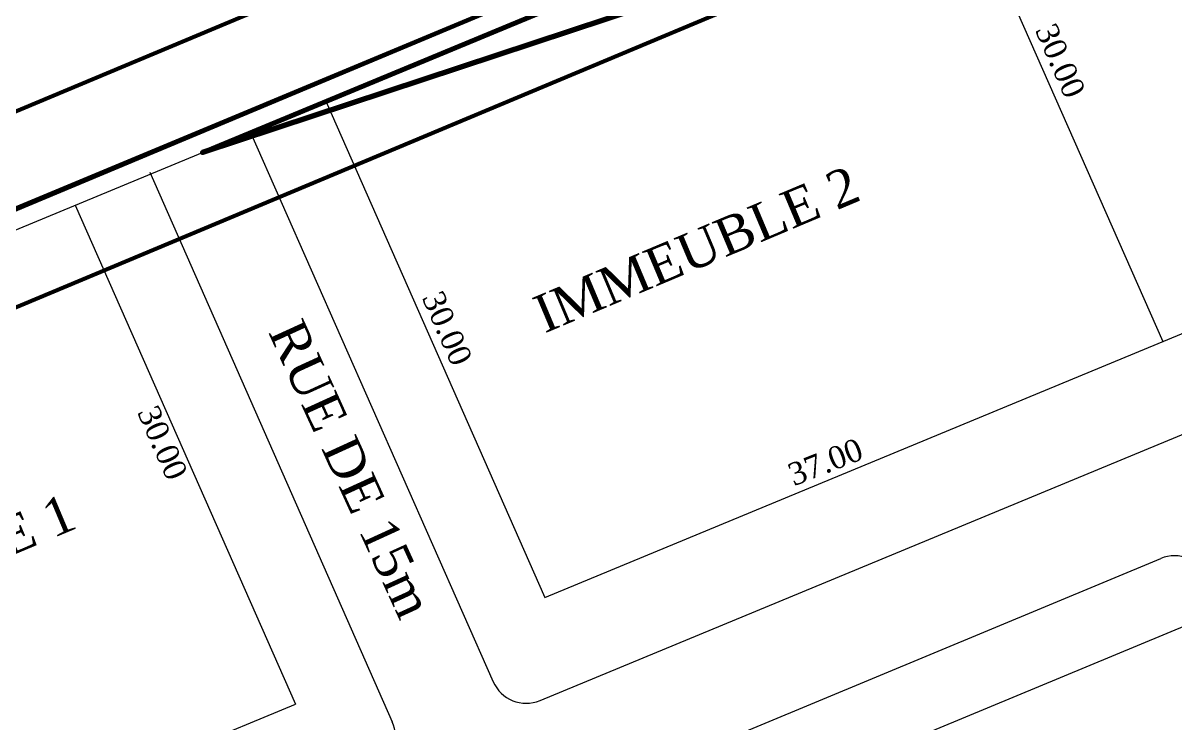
# Model space of a CAD drawing. Header units: metres. Extents: x 245225 to 248406, y 1633796 to 1637634.
# Drawn here: x 246277.7 to 246341.5, y 1637344.9 to 1637383.7 of the extents above; entities that cross this region are included whole.
import ezdxf

# ---------------------------------------------------------------- set-up
doc = ezdxf.new("R2010")
doc.units = ezdxf.units.M
doc.header["$MEASUREMENT"] = 0
for name, color, linetype, lineweight in [('Emprise', 1, 'Continuous', 30), ('LIMITES TITRES FONCIERS', 7, 'Continuous', 0), ('Tracé KMS3', 7, 'Continuous', 0)]:
    doc.layers.add(name, color=color, linetype=linetype, lineweight=lineweight)
doc.layers.add('LIMITES_PARCELLES', color=7, linetype='Continuous', lineweight=0, true_color=0xffffff)
doc.styles.get("Standard").update_dxf_attribs({"font": 'txt.shx'})

msp = doc.modelspace()

# ---------------------------------------------------------------- linework, layer by layer
at = {"layer": 'Emprise', "color": 6, "lineweight": 53, "flags": 128}
msp.add_lwpolyline([(246654.91678, 1637532.212975), (246503.560804, 1637468.452964), (246339.308489, 1637399.226337), (246174.772275, 1637330.677176), (246009.954973, 1637262.806665), (245959.032933, 1637241.979597), (245949.066174, 1637237.926563), (245901.731898, 1637219.095855), (245867.529774, 1637206.046117), (245837.947546, 1637195.052559), (245785.257592, 1637175.516616), (245666.840907, 1637131.695147), (245404.597902, 1637034.355467), (245407.132846, 1637027.526068), (245386.779172, 1637020.133266)], dxfattribs=at)
at = {"layer": 'LIMITES TITRES FONCIERS', "color": 5, "linetype": 'Continuous', "lineweight": 0, "flags": 128}
msp.add_lwpolyline([(246245.326273, 1637351.013483), (246242.359757, 1637357.73069), (246656.364004, 1637529.254365)], dxfattribs=at)
at = {"layer": 'LIMITES TITRES FONCIERS', "color": 5, "linetype": 'Continuous', "lineweight": 70, "flags": 128}
msp.add_lwpolyline([(246572.479986, 1637467.835942), (246547.972686, 1637462.460542), (246287.661122, 1637376.499443), (246638.271855, 1637521.758922), (246654.145086, 1637496.847242), (246645.085686, 1637490.826942), (246637.421486, 1637485.733742), (246635.977986, 1637484.774542), (246629.214786, 1637480.280142), (246616.595086, 1637477.512142), (246572.479986, 1637467.835942)], close=True, dxfattribs=at)
at = {"layer": 'limites_parcelles', "color": 7}
for p, q in [((246328.683918, 1637393.495224), (246340.806705, 1637366.044939)), ((246306.615126, 1637351.879267), (246374.998285, 1637380.210611)), ((246294.492338, 1637379.329552), (246306.615126, 1637351.879267)), ((246290.333903, 1637377.6067), (246303.750347, 1637347.227119)), ((246306.345386, 1637346.187389), (246379.349028, 1637376.433013)), ((246284.747478, 1637375.404706), (246298.168587, 1637345.01456)), ((246280.631033, 1637373.586773), (246292.816536, 1637345.994479)), ((246308.826703, 1637340.790493), (246340.688449, 1637354.043388)), ((246312.67652, 1637338.154124), (246342.247616, 1637350.405516)), ((246263.24544, 1637333.743087), (246292.816536, 1637345.994479))]:
    msp.add_line(p, q, dxfattribs=at)
for centre, start, end in [((246341.456552, 1637352.196765), 23.827549, 112.584872), ((246305.579878, 1637348.03509), 203.827549, 292.504371), ((246296.339056, 1637344.20659), 292.504371, 23.827549)]:
    msp.add_arc(centre, 2, start, end, dxfattribs=at)
at = {"layer": 'Tracé KMS3', "color": 3, "lineweight": 53}
for p, q in [((246653.065927, 1637535.996738, -8.86245), (246239.076784, 1637362.749382, -8.86245)), ((246657.467525, 1637526.9984, -8.86245), (246242.937209, 1637353.524572, -8.86245))]:
    msp.add_line(p, q, dxfattribs=at)
at = {"layer": 'Tracé KMS3', "color": 3, "lineweight": 53, "elevation": -8.86245, "flags": 128}
msp.add_lwpolyline([(246655.266726, 1637531.497569), (246241.006996, 1637358.136977)], dxfattribs=at)

# ---------------------------------------------------------------- texts
at = {"layer": 'limites_parcelles', "color": 7, "lineweight": 0, "attachment_point": 9}
for s, insert, char_height, rotation in [('\\fTimes New Roman|b0|i0|c00|p23;\\A1;30.00', (246335.400807, 1637379.372232), 1.248, 293.7394337), ('\\fTimes New Roman|b0|i0|c00|p23;\\A1;IMMEUBLE 2', (246324.220459, 1637373.87197), 2.08, 22.84074961), ('\\fTimes New Roman|b0|i0|c00|p23;\\A1;30.00', (246301.473977, 1637364.571307), 1.248, 293.7394337), ('\\fTimes New Roman|b0|i0|c00|p23;\\A1;30.00', (246285.723363, 1637358.243419), 1.248, 293.7394337), ('\\fTimes New Roman|b0|i0|c00|p23;\\A1;37.00', (246324.34249, 1637359.555085), 1.248, 21.42002093), ('\\fTimes New Roman|b0|i0|c00|p23;\\A1;IMMEUBLE 1', (246280.850773, 1637355.73579), 2.08, 22.84074961)]:
    msp.add_mtext(s, dxfattribs=dict(at, insert=insert, char_height=char_height, rotation=rotation))
at = {"layer": 'limites_parcelles', "color": 7, "lineweight": 0, "insert": (246298.579997, 1637350.533098), "char_height": 2.08, "width": 18.094826, "attachment_point": 9, "rotation": 294.5533252}
msp.add_mtext('\\fTimes New Roman|b0|i0|c00|p23;\\A1;RUE DE 15m', dxfattribs=at)

doc.saveas('drawing.dxf')
